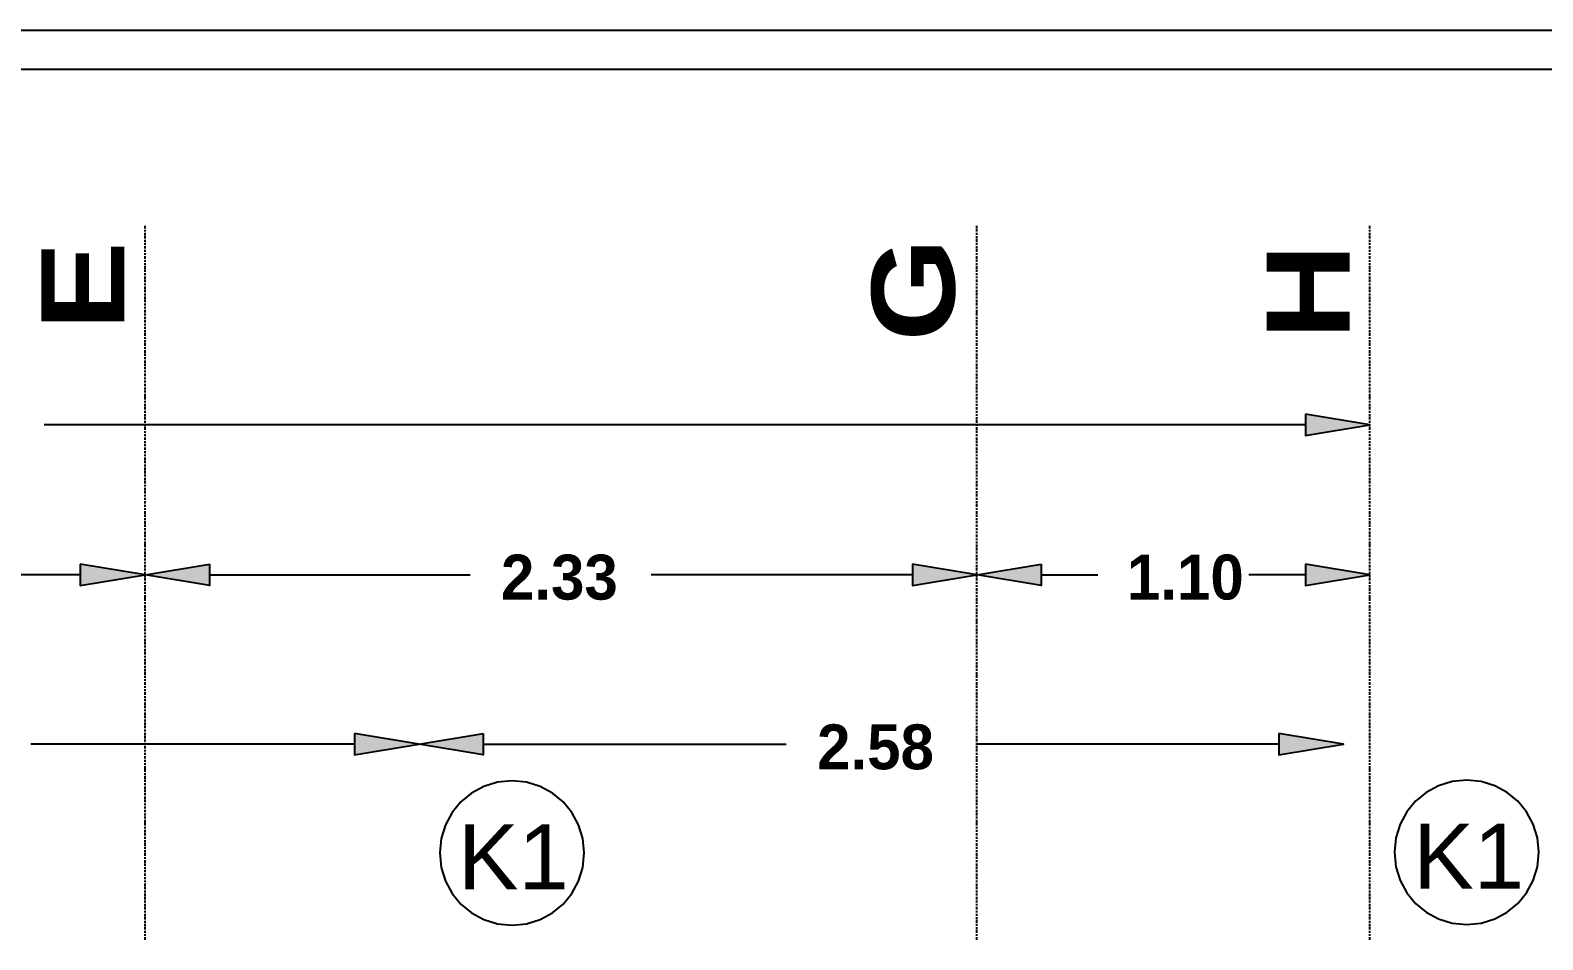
# Model space of a CAD drawing. Header units: metres. Extents: x 2.9 to 42.8, y 1.7 to 28.7.
# Drawn here: x 8.886 to 13.115, y 26.132 to 28.674 of the extents above; entities that cross this region are included whole.
import ezdxf

# ---------------------------------------------------------------- set-up
doc = ezdxf.new("R2010")
doc.units = ezdxf.units.M
for name, color, linetype in [('AMARILLO', 2, 'Continuous'), ('RELLENO_ROJO', 1, 'Continuous'), ('ROJO', 1, 'Continuous'), ('TEXTO', 7, 'Continuous')]:
    doc.layers.add(name, color=color, linetype=linetype)
doc.layers.add('RGB_000_184_184', color=7, linetype='Continuous', true_color=0x00b8b8)
doc.styles.add('Arial_Black', font='ariblk.ttf')
doc.styles.add('ArialMT', font='arial.ttf')
doc.styles.add('CityBlueprint', font='cityb___.ttf')

msp = doc.modelspace()

# ---------------------------------------------------------------- hatches: boundary and pattern name
at = {"layer": 'RELLENO_ROJO'}
h = msp.add_hatch(color=256, dxfattribs=at)
h.dxf.hatch_style = 1
h.paths.add_polyline_path([(12.4513, 27.6013), (12.4513, 27.5414), (12.6312, 27.5713), (12.4513, 27.6013)])
h = msp.add_hatch(color=256, dxfattribs=at)
h.dxf.hatch_style = 1
h.paths.add_polyline_path([(9.0258, 27.1815), (9.0258, 27.1216), (9.2075, 27.1515), (9.0258, 27.1815)])
h = msp.add_hatch(color=256, dxfattribs=at)
h.dxf.hatch_style = 1
h.paths.add_polyline_path([(9.3874, 27.1815), (9.3874, 27.1216), (9.2075, 27.1515), (9.3874, 27.1815)])
h = msp.add_hatch(color=256, dxfattribs=at)
h.dxf.hatch_style = 1
h.paths.add_polyline_path([(11.3524, 27.1815), (11.3524, 27.1216), (11.5323, 27.1515), (11.3524, 27.1815)])
h = msp.add_hatch(color=256, dxfattribs=at)
h.dxf.hatch_style = 1
h.paths.add_polyline_path([(11.7122, 27.1815), (11.7122, 27.1216), (11.5323, 27.1515), (11.7122, 27.1815)])
h = msp.add_hatch(color=256, dxfattribs=at)
h.dxf.hatch_style = 1
h.paths.add_polyline_path([(12.4513, 27.1815), (12.4513, 27.1216), (12.6312, 27.1515), (12.4513, 27.1815)])
h = msp.add_hatch(color=256, dxfattribs=at)
h.dxf.hatch_style = 1
h.paths.add_polyline_path([(9.7931, 26.7088), (9.7931, 26.6488), (9.973, 26.6788), (9.7931, 26.7088)])
h = msp.add_hatch(color=256, dxfattribs=at)
h.dxf.hatch_style = 1
h.paths.add_polyline_path([(10.1529, 26.7088), (10.1529, 26.6488), (9.973, 26.6788), (10.1529, 26.7088)])
h = msp.add_hatch(color=256, dxfattribs=at)
h.dxf.hatch_style = 1
h.paths.add_polyline_path([(12.3772, 26.7088), (12.3772, 26.6488), (12.5571, 26.6788), (12.3772, 26.7088)])

# ---------------------------------------------------------------- linework, layer by layer
at = {"layer": 'AMARILLO', "lineweight": -3}
for points in [[(9.2075, 28.1199), (9.2075, 28.127)], [(11.5323, 28.1199), (11.5323, 28.127)], [(11.5323, 28.1111), (11.5323, 28.1182)], [(12.6312, 28.1199), (12.6312, 28.127)], [(9.2075, 28.1111), (9.2075, 28.1164)], [(9.2075, 28.1005), (9.2075, 28.1076)], [(9.2075, 28.0917), (9.2075, 28.0987)], [(9.2075, 28.0829), (9.2075, 28.0882)], [(9.2075, 28.0741), (9.2075, 28.0793)], [(11.5323, 28.1023), (11.5323, 28.1076)], [(11.5323, 28.0917), (11.5323, 28.0987)], [(11.5323, 28.0829), (11.5323, 28.0899)], [(11.5323, 28.0741), (11.5323, 28.0793)], [(12.6312, 28.1111), (12.6312, 28.1164)], [(12.6312, 28.1005), (12.6312, 28.1076)], [(12.6312, 28.0917), (12.6312, 28.0987)], [(12.6312, 28.0829), (12.6312, 28.0882)], [(12.6312, 28.0741), (12.6312, 28.0793)], [(9.2075, 28.0635), (9.2075, 28.0705)], [(9.2075, 28.0547), (9.2075, 28.0599)], [(9.2075, 28.0458), (9.2075, 28.0511)], [(9.2075, 28.0353), (9.2075, 28.0423)], [(11.5323, 28.0635), (11.5323, 28.0705)], [(11.5323, 28.0547), (11.5323, 28.0617)], [(11.5323, 28.0458), (11.5323, 28.0511)], [(11.5323, 28.0353), (11.5323, 28.0423)], [(11.5323, 28.0264), (11.5323, 28.0335)], [(12.6312, 28.0635), (12.6312, 28.0705)], [(12.6312, 28.0547), (12.6312, 28.0599)], [(12.6312, 28.0458), (12.6312, 28.0511)], [(12.6312, 28.0353), (12.6312, 28.0423)], [(9.2075, 28.0264), (9.2075, 28.0317)], [(9.2075, 28.0176), (9.2075, 28.0229)], [(9.2075, 28.007), (9.2075, 28.0141)], [(9.2075, 27.9982), (9.2075, 28.0053)], [(9.2075, 27.9894), (9.2075, 27.9947)], [(11.5323, 28.0176), (11.5323, 28.0229)], [(11.5323, 28.007), (11.5323, 28.0141)], [(11.5323, 27.9982), (11.5323, 28.0053)], [(11.5323, 27.9894), (11.5323, 27.9947)], [(12.6312, 28.0264), (12.6312, 28.0317)], [(12.6312, 28.0176), (12.6312, 28.0229)], [(12.6312, 28.007), (12.6312, 28.0141)], [(12.6312, 27.9982), (12.6312, 28.0053)], [(12.6312, 27.9894), (12.6312, 27.9947)], [(9.2075, 27.9788), (9.2075, 27.9859)], [(9.2075, 27.97), (9.2075, 27.977)], [(9.2075, 27.9612), (9.2075, 27.9665)], [(9.2075, 27.9506), (9.2075, 27.9576)], [(9.2075, 27.9418), (9.2075, 27.9488)], [(11.5323, 27.9806), (11.5323, 27.9859)], [(11.5323, 27.97), (11.5323, 27.977)], [(11.5323, 27.9612), (11.5323, 27.9665)], [(11.5323, 27.9523), (11.5323, 27.9576)], [(11.5323, 27.9418), (11.5323, 27.9488)], [(12.6312, 27.9788), (12.6312, 27.9859)], [(12.6312, 27.97), (12.6312, 27.977)], [(12.6312, 27.9612), (12.6312, 27.9665)], [(12.6312, 27.9506), (12.6312, 27.9576)], [(12.6312, 27.9418), (12.6312, 27.9488)], [(9.2075, 27.9329), (9.2075, 27.9382)], [(9.2075, 27.9224), (9.2075, 27.9294)], [(9.2075, 27.9135), (9.2075, 27.9206)], [(9.2075, 27.9047), (9.2075, 27.91)], [(11.5323, 27.9329), (11.5323, 27.94)], [(11.5323, 27.9241), (11.5323, 27.9294)], [(11.5323, 27.9135), (11.5323, 27.9206)], [(11.5323, 27.9047), (11.5323, 27.9118)], [(12.6312, 27.9329), (12.6312, 27.9382)], [(12.6312, 27.9224), (12.6312, 27.9294)], [(12.6312, 27.9135), (12.6312, 27.9206)], [(12.6312, 27.9047), (12.6312, 27.91)], [(9.2075, 27.8959), (9.2075, 27.9012)], [(9.2075, 27.8853), (9.2075, 27.8924)], [(9.2075, 27.8765), (9.2075, 27.8818)], [(9.2075, 27.8677), (9.2075, 27.873)], [(9.2075, 27.8571), (9.2075, 27.8642)], [(11.5323, 27.8959), (11.5323, 27.9012)], [(11.5323, 27.8853), (11.5323, 27.8924)], [(11.5323, 27.8765), (11.5323, 27.8836)], [(11.5323, 27.8677), (11.5323, 27.873)], [(11.5323, 27.8571), (11.5323, 27.8642)], [(12.6312, 27.8959), (12.6312, 27.9012)], [(12.6312, 27.8853), (12.6312, 27.8924)], [(12.6312, 27.8765), (12.6312, 27.8818)], [(12.6312, 27.8677), (12.6312, 27.873)], [(12.6312, 27.8571), (12.6312, 27.8642)], [(9.2075, 27.8483), (9.2075, 27.8536)], [(9.2075, 27.8395), (9.2075, 27.8447)], [(9.2075, 27.8289), (9.2075, 27.8359)], [(9.2075, 27.8201), (9.2075, 27.8271)], [(11.5323, 27.8483), (11.5323, 27.8553)], [(11.5323, 27.8395), (11.5323, 27.8447)], [(11.5323, 27.8289), (11.5323, 27.8359)], [(11.5323, 27.8201), (11.5323, 27.8271)], [(12.6312, 27.8483), (12.6312, 27.8536)], [(12.6312, 27.8395), (12.6312, 27.8447)], [(12.6312, 27.8289), (12.6312, 27.8359)], [(12.6312, 27.8201), (12.6312, 27.8271)], [(9.2075, 27.8112), (9.2075, 27.8165)], [(9.2075, 27.8007), (9.2075, 27.8077)], [(9.2075, 27.7918), (9.2075, 27.7989)], [(9.2075, 27.783), (9.2075, 27.7883)], [(9.2075, 27.7724), (9.2075, 27.7795)], [(11.5323, 27.8112), (11.5323, 27.8165)], [(11.5323, 27.8024), (11.5323, 27.8077)], [(11.5323, 27.7918), (11.5323, 27.7989)], [(11.5323, 27.783), (11.5323, 27.7883)], [(11.5323, 27.7742), (11.5323, 27.7795)], [(12.6312, 27.8112), (12.6312, 27.8165)], [(12.6312, 27.8007), (12.6312, 27.8077)], [(12.6312, 27.7918), (12.6312, 27.7989)], [(12.6312, 27.783), (12.6312, 27.7883)], [(12.6312, 27.7724), (12.6312, 27.7795)], [(9.2075, 27.7636), (9.2075, 27.7707)], [(9.2075, 27.7548), (9.2075, 27.7601)], [(9.2075, 27.7442), (9.2075, 27.7513)], [(9.2075, 27.7354), (9.2075, 27.7424)], [(11.5323, 27.7636), (11.5323, 27.7707)], [(11.5323, 27.7548), (11.5323, 27.7618)], [(11.5323, 27.746), (11.5323, 27.7513)], [(11.5323, 27.7354), (11.5323, 27.7424)], [(12.6312, 27.7636), (12.6312, 27.7707)], [(12.6312, 27.7548), (12.6312, 27.7601)], [(12.6312, 27.7442), (12.6312, 27.7513)], [(12.6312, 27.7354), (12.6312, 27.7424)], [(9.2075, 27.7266), (9.2075, 27.7319)], [(9.2075, 27.7178), (9.2075, 27.723)], [(9.2075, 27.7072), (9.2075, 27.7142)], [(9.2075, 27.6983), (9.2075, 27.7036)], [(9.2075, 27.6895), (9.2075, 27.6948)], [(11.5323, 27.7266), (11.5323, 27.7336)], [(11.5323, 27.7178), (11.5323, 27.723)], [(11.5323, 27.7072), (11.5323, 27.7142)], [(11.5323, 27.6983), (11.5323, 27.7054)], [(11.5323, 27.6895), (11.5323, 27.6948)], [(12.6312, 27.7266), (12.6312, 27.7319)], [(12.6312, 27.7178), (12.6312, 27.723)], [(12.6312, 27.7072), (12.6312, 27.7142)], [(12.6312, 27.6983), (12.6312, 27.7036)], [(12.6312, 27.6895), (12.6312, 27.6948)], [(9.2075, 27.6789), (9.2075, 27.686)], [(9.2075, 27.6701), (9.2075, 27.6754)], [(9.2075, 27.6613), (9.2075, 27.6666)], [(9.2075, 27.6507), (9.2075, 27.6578)], [(11.5323, 27.6789), (11.5323, 27.686)], [(11.5323, 27.6701), (11.5323, 27.6772)], [(11.5323, 27.6613), (11.5323, 27.6666)], [(11.5323, 27.6525), (11.5323, 27.6578)], [(12.6312, 27.6789), (12.6312, 27.686)], [(12.6312, 27.6701), (12.6312, 27.6754)], [(12.6312, 27.6613), (12.6312, 27.6666)], [(12.6312, 27.6507), (12.6312, 27.6578)], [(9.2075, 27.6419), (9.2075, 27.649)], [(9.2075, 27.6331), (9.2075, 27.6384)], [(9.2075, 27.6225), (9.2075, 27.6296)], [(9.2075, 27.6137), (9.2075, 27.6207)], [(9.2075, 27.6049), (9.2075, 27.6102)], [(11.5323, 27.6419), (11.5323, 27.649)], [(11.5323, 27.6331), (11.5323, 27.6384)], [(11.5323, 27.6243), (11.5323, 27.6296)], [(11.5323, 27.6137), (11.5323, 27.6207)], [(11.5323, 27.6049), (11.5323, 27.6102)], [(12.6312, 27.6419), (12.6312, 27.649)], [(12.6312, 27.6331), (12.6312, 27.6384)], [(12.6312, 27.6225), (12.6312, 27.6296)], [(12.6312, 27.6137), (12.6312, 27.6207)], [(12.6312, 27.6049), (12.6312, 27.6102)], [(9.2075, 27.5943), (9.2075, 27.6013)], [(9.2075, 27.5855), (9.2075, 27.5925)], [(9.2075, 27.5766), (9.2075, 27.5819)], [(9.2075, 27.5661), (9.2075, 27.5731)], [(11.5323, 27.596), (11.5323, 27.6013)], [(11.5323, 27.5855), (11.5323, 27.5925)], [(11.5323, 27.5766), (11.5323, 27.5837)], [(11.5323, 27.5678), (11.5323, 27.5731)], [(12.6312, 27.5943), (12.6312, 27.6013)], [(12.6312, 27.5855), (12.6312, 27.5925)], [(12.6312, 27.5766), (12.6312, 27.5819)], [(12.6312, 27.5661), (12.6312, 27.5731)], [(9.2075, 27.5572), (9.2075, 27.5643)], [(9.2075, 27.5484), (9.2075, 27.5537)], [(9.2075, 27.5396), (9.2075, 27.5449)], [(9.2075, 27.529), (9.2075, 27.5361)], [(9.2075, 27.5202), (9.2075, 27.5255)], [(11.5323, 27.5572), (11.5323, 27.5643)], [(11.5323, 27.5484), (11.5323, 27.5555)], [(11.5323, 27.5396), (11.5323, 27.5449)], [(11.5323, 27.529), (11.5323, 27.5361)], [(11.5323, 27.5202), (11.5323, 27.5272)], [(12.6312, 27.5572), (12.6312, 27.5643)], [(12.6312, 27.5484), (12.6312, 27.5537)], [(12.6312, 27.5396), (12.6312, 27.5449)], [(12.6312, 27.529), (12.6312, 27.5361)], [(12.6312, 27.5202), (12.6312, 27.5255)], [(9.2075, 27.5114), (9.2075, 27.5167)], [(9.2075, 27.5008), (9.2075, 27.5078)], [(9.2075, 27.492), (9.2075, 27.4973)], [(9.2075, 27.4832), (9.2075, 27.4884)], [(11.5323, 27.5114), (11.5323, 27.5167)], [(11.5323, 27.5008), (11.5323, 27.5078)], [(11.5323, 27.492), (11.5323, 27.499)], [(11.5323, 27.4832), (11.5323, 27.4884)], [(12.6312, 27.5114), (12.6312, 27.5167)], [(12.6312, 27.5008), (12.6312, 27.5078)], [(12.6312, 27.492), (12.6312, 27.4973)], [(12.6312, 27.4832), (12.6312, 27.4884)], [(9.2075, 27.4726), (9.2075, 27.4796)], [(9.2075, 27.4637), (9.2075, 27.4708)], [(9.2075, 27.4549), (9.2075, 27.4602)], [(9.2075, 27.4443), (9.2075, 27.4514)], [(9.2075, 27.4355), (9.2075, 27.4426)], [(11.5323, 27.4743), (11.5323, 27.4796)], [(11.5323, 27.4637), (11.5323, 27.4708)], [(11.5323, 27.4549), (11.5323, 27.4602)], [(11.5323, 27.4461), (11.5323, 27.4514)], [(11.5323, 27.4355), (11.5323, 27.4426)], [(12.6312, 27.4726), (12.6312, 27.4796)], [(12.6312, 27.4637), (12.6312, 27.4708)], [(12.6312, 27.4549), (12.6312, 27.4602)], [(12.6312, 27.4443), (12.6312, 27.4514)], [(12.6312, 27.4355), (12.6312, 27.4426)], [(9.2075, 27.4267), (9.2075, 27.432)], [(9.2075, 27.4161), (9.2075, 27.4232)], [(9.2075, 27.4073), (9.2075, 27.4144)], [(9.2075, 27.3985), (9.2075, 27.4038)], [(11.5323, 27.4267), (11.5323, 27.432)], [(11.5323, 27.4179), (11.5323, 27.4232)], [(11.5323, 27.4073), (11.5323, 27.4144)], [(11.5323, 27.3985), (11.5323, 27.4055)], [(12.6312, 27.4267), (12.6312, 27.432)], [(12.6312, 27.4161), (12.6312, 27.4232)], [(12.6312, 27.4073), (12.6312, 27.4144)], [(12.6312, 27.3985), (12.6312, 27.4038)], [(9.2075, 27.3879), (9.2075, 27.395)], [(9.2075, 27.3791), (9.2075, 27.3861)], [(9.2075, 27.3703), (9.2075, 27.3756)], [(9.2075, 27.3614), (9.2075, 27.3667)], [(9.2075, 27.3509), (9.2075, 27.3579)], [(11.5323, 27.3897), (11.5323, 27.395)], [(11.5323, 27.3791), (11.5323, 27.3861)], [(11.5323, 27.3703), (11.5323, 27.3773)], [(11.5323, 27.3614), (11.5323, 27.3667)], [(11.5323, 27.3509), (11.5323, 27.3579)], [(12.6312, 27.3879), (12.6312, 27.395)], [(12.6312, 27.3791), (12.6312, 27.3861)], [(12.6312, 27.3703), (12.6312, 27.3756)], [(12.6312, 27.3614), (12.6312, 27.3667)], [(12.6312, 27.3509), (12.6312, 27.3579)], [(9.2075, 27.342), (9.2075, 27.3473)], [(9.2075, 27.3332), (9.2075, 27.3385)], [(9.2075, 27.3226), (9.2075, 27.3297)], [(9.2075, 27.3138), (9.2075, 27.3209)], [(11.5323, 27.342), (11.5323, 27.3491)], [(11.5323, 27.3332), (11.5323, 27.3385)], [(11.5323, 27.3226), (11.5323, 27.3297)], [(11.5323, 27.3138), (11.5323, 27.3209)], [(12.6312, 27.342), (12.6312, 27.3473)], [(12.6312, 27.3332), (12.6312, 27.3385)], [(12.6312, 27.3226), (12.6312, 27.3297)], [(12.6312, 27.3138), (12.6312, 27.3209)], [(9.2075, 27.305), (9.2075, 27.3103)], [(9.2075, 27.2944), (9.2075, 27.3015)], [(9.2075, 27.2856), (9.2075, 27.2927)], [(9.2075, 27.2768), (9.2075, 27.2821)], [(9.2075, 27.2662), (9.2075, 27.2733)], [(11.5323, 27.305), (11.5323, 27.3103)], [(11.5323, 27.2962), (11.5323, 27.3015)], [(11.5323, 27.2856), (11.5323, 27.2927)], [(11.5323, 27.2768), (11.5323, 27.2821)], [(11.5323, 27.268), (11.5323, 27.2733)], [(12.6312, 27.305), (12.6312, 27.3103)], [(12.6312, 27.2944), (12.6312, 27.3015)], [(12.6312, 27.2856), (12.6312, 27.2927)], [(12.6312, 27.2768), (12.6312, 27.2821)], [(12.6312, 27.2662), (12.6312, 27.2733)], [(9.2075, 27.2574), (9.2075, 27.2644)], [(9.2075, 27.2486), (9.2075, 27.2538)], [(9.2075, 27.238), (9.2075, 27.245)], [(9.2075, 27.2292), (9.2075, 27.2362)], [(11.5323, 27.2574), (11.5323, 27.2644)], [(11.5323, 27.2486), (11.5323, 27.2538)], [(11.5323, 27.2397), (11.5323, 27.245)], [(11.5323, 27.2292), (11.5323, 27.2362)], [(12.6312, 27.2574), (12.6312, 27.2644)], [(12.6312, 27.2486), (12.6312, 27.2538)], [(12.6312, 27.238), (12.6312, 27.245)], [(12.6312, 27.2292), (12.6312, 27.2362)], [(9.2075, 27.2203), (9.2075, 27.2256)], [(9.2075, 27.2097), (9.2075, 27.2168)], [(9.2075, 27.2009), (9.2075, 27.208)], [(9.2075, 27.1921), (9.2075, 27.1974)], [(9.2075, 27.1833), (9.2075, 27.1886)], [(11.5323, 27.2203), (11.5323, 27.2274)], [(11.5323, 27.2115), (11.5323, 27.2168)], [(11.5323, 27.2009), (11.5323, 27.208)], [(11.5323, 27.1921), (11.5323, 27.1992)], [(11.5323, 27.1833), (11.5323, 27.1886)], [(12.6312, 27.2203), (12.6312, 27.2256)], [(12.6312, 27.2097), (12.6312, 27.2168)], [(12.6312, 27.2009), (12.6312, 27.208)], [(12.6312, 27.1921), (12.6312, 27.1974)], [(12.6312, 27.1833), (12.6312, 27.1886)], [(9.2075, 27.1727), (9.2075, 27.1798)], [(9.2075, 27.1639), (9.2075, 27.1692)], [(9.2075, 27.1551), (9.2075, 27.1604)], [(9.2075, 27.1445), (9.2075, 27.1515)], [(11.5323, 27.1727), (11.5323, 27.1798)], [(11.5323, 27.1639), (11.5323, 27.1709)], [(11.5323, 27.1551), (11.5323, 27.1604)], [(11.5323, 27.1445), (11.5323, 27.1515)], [(12.6312, 27.1727), (12.6312, 27.1798)], [(12.6312, 27.1639), (12.6312, 27.1692)], [(12.6312, 27.1551), (12.6312, 27.1604)], [(12.6312, 27.1445), (12.6312, 27.1515)], [(9.2075, 27.1357), (9.2075, 27.1427)], [(9.2075, 27.1268), (9.2075, 27.1321)], [(9.2075, 27.1163), (9.2075, 27.1233)], [(9.2075, 27.1074), (9.2075, 27.1145)], [(9.2075, 27.0986), (9.2075, 27.1039)], [(11.5323, 27.1357), (11.5323, 27.1427)], [(11.5323, 27.1268), (11.5323, 27.1321)], [(11.5323, 27.118), (11.5323, 27.1233)], [(11.5323, 27.1074), (11.5323, 27.1145)], [(11.5323, 27.0986), (11.5323, 27.1039)], [(12.6312, 27.1357), (12.6312, 27.1427)], [(12.6312, 27.1268), (12.6312, 27.1321)], [(12.6312, 27.1163), (12.6312, 27.1233)], [(12.6312, 27.1074), (12.6312, 27.1145)], [(12.6312, 27.0986), (12.6312, 27.1039)], [(9.2075, 27.088), (9.2075, 27.0951)], [(9.2075, 27.0792), (9.2075, 27.0863)], [(9.2075, 27.0704), (9.2075, 27.0757)], [(9.2075, 27.0598), (9.2075, 27.0669)], [(11.5323, 27.0898), (11.5323, 27.0951)], [(11.5323, 27.0792), (11.5323, 27.0863)], [(11.5323, 27.0704), (11.5323, 27.0775)], [(11.5323, 27.0616), (11.5323, 27.0669)], [(12.6312, 27.088), (12.6312, 27.0951)], [(12.6312, 27.0792), (12.6312, 27.0863)], [(12.6312, 27.0704), (12.6312, 27.0757)], [(12.6312, 27.0598), (12.6312, 27.0669)], [(9.2075, 27.051), (9.2075, 27.0581)], [(9.2075, 27.0422), (9.2075, 27.0475)], [(9.2075, 27.0334), (9.2075, 27.0387)], [(9.2075, 27.0228), (9.2075, 27.0298)], [(9.2075, 27.014), (9.2075, 27.0193)], [(11.5323, 27.051), (11.5323, 27.0581)], [(11.5323, 27.0422), (11.5323, 27.0492)], [(11.5323, 27.0334), (11.5323, 27.0387)], [(11.5323, 27.0228), (11.5323, 27.0298)], [(11.5323, 27.014), (11.5323, 27.021)], [(12.6312, 27.051), (12.6312, 27.0581)], [(12.6312, 27.0422), (12.6312, 27.0475)], [(12.6312, 27.0334), (12.6312, 27.0387)], [(12.6312, 27.0228), (12.6312, 27.0298)], [(12.6312, 27.014), (12.6312, 27.0193)], [(9.2075, 27.0051), (9.2075, 27.0104)], [(9.2075, 26.9946), (9.2075, 27.0016)], [(9.2075, 26.9857), (9.2075, 26.991)], [(9.2075, 26.9769), (9.2075, 26.9822)], [(11.5323, 27.0051), (11.5323, 27.0104)], [(11.5323, 26.9946), (11.5323, 27.0016)], [(11.5323, 26.9857), (11.5323, 26.9928)], [(11.5323, 26.9769), (11.5323, 26.9822)], [(12.6312, 27.0051), (12.6312, 27.0104)], [(12.6312, 26.9946), (12.6312, 27.0016)], [(12.6312, 26.9857), (12.6312, 26.991)], [(12.6312, 26.9769), (12.6312, 26.9822)], [(9.2075, 26.9663), (9.2075, 26.9734)], [(9.2075, 26.9575), (9.2075, 26.9646)], [(9.2075, 26.9487), (9.2075, 26.954)], [(9.2075, 26.9381), (9.2075, 26.9452)], [(9.2075, 26.9293), (9.2075, 26.9363)], [(11.5323, 26.9663), (11.5323, 26.9734)], [(11.5323, 26.9575), (11.5323, 26.9646)], [(11.5323, 26.9487), (11.5323, 26.954)], [(11.5323, 26.9399), (11.5323, 26.9452)], [(11.5323, 26.9293), (11.5323, 26.9363)], [(12.6312, 26.9663), (12.6312, 26.9734)], [(12.6312, 26.9575), (12.6312, 26.9646)], [(12.6312, 26.9487), (12.6312, 26.954)], [(12.6312, 26.9381), (12.6312, 26.9452)], [(12.6312, 26.9293), (12.6312, 26.9363)], [(9.2075, 26.9205), (9.2075, 26.9258)], [(9.2075, 26.9099), (9.2075, 26.9169)], [(9.2075, 26.9011), (9.2075, 26.9081)], [(9.2075, 26.8922), (9.2075, 26.8975)], [(11.5323, 26.9205), (11.5323, 26.9258)], [(11.5323, 26.9117), (11.5323, 26.9169)], [(11.5323, 26.9011), (11.5323, 26.9081)], [(11.5323, 26.8922), (11.5323, 26.8993)], [(12.6312, 26.9205), (12.6312, 26.9258)], [(12.6312, 26.9099), (12.6312, 26.9169)], [(12.6312, 26.9011), (12.6312, 26.9081)], [(12.6312, 26.8922), (12.6312, 26.8975)], [(9.2075, 26.8817), (9.2075, 26.8887)], [(9.2075, 26.8728), (9.2075, 26.8799)], [(9.2075, 26.864), (9.2075, 26.8693)], [(9.2075, 26.8552), (9.2075, 26.8605)], [(9.2075, 26.8446), (9.2075, 26.8517)], [(11.5323, 26.8834), (11.5323, 26.8887)], [(11.5323, 26.8728), (11.5323, 26.8799)], [(11.5323, 26.864), (11.5323, 26.8711)], [(11.5323, 26.8552), (11.5323, 26.8605)], [(11.5323, 26.8446), (11.5323, 26.8517)], [(12.6312, 26.8817), (12.6312, 26.8887)], [(12.6312, 26.8728), (12.6312, 26.8799)], [(12.6312, 26.864), (12.6312, 26.8693)], [(12.6312, 26.8552), (12.6312, 26.8605)], [(12.6312, 26.8446), (12.6312, 26.8517)], [(9.2075, 26.8358), (9.2075, 26.8411)], [(9.2075, 26.827), (9.2075, 26.8323)], [(9.2075, 26.8164), (9.2075, 26.8235)], [(9.2075, 26.8076), (9.2075, 26.8129)], [(11.5323, 26.8358), (11.5323, 26.8429)], [(11.5323, 26.827), (11.5323, 26.8323)], [(11.5323, 26.8164), (11.5323, 26.8235)], [(11.5323, 26.8076), (11.5323, 26.8146)], [(12.6312, 26.8358), (12.6312, 26.8411)], [(12.6312, 26.827), (12.6312, 26.8323)], [(12.6312, 26.8164), (12.6312, 26.8235)], [(12.6312, 26.8076), (12.6312, 26.8129)], [(9.2075, 26.7988), (9.2075, 26.8041)], [(9.2075, 26.7882), (9.2075, 26.7952)], [(9.2075, 26.7794), (9.2075, 26.7864)], [(9.2075, 26.7705), (9.2075, 26.7758)], [(9.2075, 26.76), (9.2075, 26.767)], [(11.5323, 26.7988), (11.5323, 26.8041)], [(11.5323, 26.7899), (11.5323, 26.7952)], [(11.5323, 26.7794), (11.5323, 26.7864)], [(11.5323, 26.7705), (11.5323, 26.7758)], [(11.5323, 26.7617), (11.5323, 26.767)], [(12.6312, 26.7988), (12.6312, 26.8041)], [(12.6312, 26.7882), (12.6312, 26.7952)], [(12.6312, 26.7794), (12.6312, 26.7864)], [(12.6312, 26.7705), (12.6312, 26.7758)], [(12.6312, 26.76), (12.6312, 26.767)], [(9.2075, 26.7511), (9.2075, 26.7582)], [(9.2075, 26.7423), (9.2075, 26.7476)], [(9.2075, 26.7317), (9.2075, 26.7388)], [(9.2075, 26.7229), (9.2075, 26.73)], [(11.5323, 26.7511), (11.5323, 26.7582)], [(11.5323, 26.7423), (11.5323, 26.7476)], [(11.5323, 26.7335), (11.5323, 26.7388)], [(11.5323, 26.7229), (11.5323, 26.73)], [(12.6312, 26.7511), (12.6312, 26.7582)], [(12.6312, 26.7423), (12.6312, 26.7476)], [(12.6312, 26.7317), (12.6312, 26.7388)], [(12.6312, 26.7229), (12.6312, 26.73)], [(9.2075, 26.7141), (9.2075, 26.7194)], [(9.2075, 26.7035), (9.2075, 26.7106)], [(9.2075, 26.6947), (9.2075, 26.7018)], [(9.2075, 26.6859), (9.2075, 26.6912)], [(9.2075, 26.6771), (9.2075, 26.6823)], [(11.5323, 26.7141), (11.5323, 26.7212)], [(11.5323, 26.7053), (11.5323, 26.7106)], [(11.5323, 26.6947), (11.5323, 26.7018)], [(11.5323, 26.6859), (11.5323, 26.6929)], [(11.5323, 26.6771), (11.5323, 26.6823)], [(12.6312, 26.7141), (12.6312, 26.7194)], [(12.6312, 26.7035), (12.6312, 26.7106)], [(12.6312, 26.6947), (12.6312, 26.7018)], [(12.6312, 26.6859), (12.6312, 26.6912)], [(12.6312, 26.6771), (12.6312, 26.6823)], [(9.2075, 26.6665), (9.2075, 26.6735)], [(9.2075, 26.6577), (9.2075, 26.6629)], [(9.2075, 26.6488), (9.2075, 26.6541)], [(9.2075, 26.6383), (9.2075, 26.6453)], [(11.5323, 26.6665), (11.5323, 26.6735)], [(11.5323, 26.6577), (11.5323, 26.6647)], [(11.5323, 26.6488), (11.5323, 26.6541)], [(11.5323, 26.6383), (11.5323, 26.6453)], [(12.6312, 26.6665), (12.6312, 26.6735)], [(12.6312, 26.6577), (12.6312, 26.6629)], [(12.6312, 26.6488), (12.6312, 26.6541)], [(12.6312, 26.6383), (12.6312, 26.6453)], [(9.2075, 26.6294), (9.2075, 26.6347)], [(9.2075, 26.6206), (9.2075, 26.6259)], [(9.2075, 26.61), (9.2075, 26.6171)], [(9.2075, 26.6012), (9.2075, 26.6083)], [(9.2075, 26.5924), (9.2075, 26.5977)], [(11.5323, 26.6294), (11.5323, 26.6365)], [(11.5323, 26.6206), (11.5323, 26.6259)], [(11.5323, 26.6118), (11.5323, 26.6171)], [(11.5323, 26.6012), (11.5323, 26.6083)], [(11.5323, 26.5924), (11.5323, 26.5977)], [(12.6312, 26.6294), (12.6312, 26.6347)], [(12.6312, 26.6206), (12.6312, 26.6259)], [(12.6312, 26.61), (12.6312, 26.6171)], [(12.6312, 26.6012), (12.6312, 26.6083)], [(12.6312, 26.5924), (12.6312, 26.5977)], [(9.2075, 26.5818), (9.2075, 26.5889)], [(9.2075, 26.573), (9.2075, 26.58)], [(9.2075, 26.5642), (9.2075, 26.5695)], [(9.2075, 26.5536), (9.2075, 26.5606)], [(11.5323, 26.5836), (11.5323, 26.5889)], [(11.5323, 26.573), (11.5323, 26.58)], [(11.5323, 26.5642), (11.5323, 26.5695)], [(11.5323, 26.5553), (11.5323, 26.5606)], [(12.6312, 26.5818), (12.6312, 26.5889)], [(12.6312, 26.573), (12.6312, 26.58)], [(12.6312, 26.5642), (12.6312, 26.5695)], [(12.6312, 26.5536), (12.6312, 26.5606)], [(9.2075, 26.5448), (9.2075, 26.5518)], [(9.2075, 26.5359), (9.2075, 26.5412)], [(9.2075, 26.5254), (9.2075, 26.5324)], [(9.2075, 26.5165), (9.2075, 26.5236)], [(9.2075, 26.5077), (9.2075, 26.513)], [(11.5323, 26.5448), (11.5323, 26.5518)], [(11.5323, 26.5359), (11.5323, 26.543)], [(11.5323, 26.5271), (11.5323, 26.5324)], [(11.5323, 26.5165), (11.5323, 26.5236)], [(11.5323, 26.5077), (11.5323, 26.5148)], [(12.6312, 26.5448), (12.6312, 26.5518)], [(12.6312, 26.5359), (12.6312, 26.5412)], [(12.6312, 26.5254), (12.6312, 26.5324)], [(12.6312, 26.5165), (12.6312, 26.5236)], [(12.6312, 26.5077), (12.6312, 26.513)], [(9.2075, 26.4989), (9.2075, 26.5042)], [(9.2075, 26.4883), (9.2075, 26.4954)], [(9.2075, 26.4795), (9.2075, 26.4848)], [(9.2075, 26.4707), (9.2075, 26.476)], [(11.5323, 26.4989), (11.5323, 26.5042)], [(11.5323, 26.4883), (11.5323, 26.4954)], [(11.5323, 26.4795), (11.5323, 26.4866)], [(11.5323, 26.4707), (11.5323, 26.476)], [(12.6312, 26.4989), (12.6312, 26.5042)], [(12.6312, 26.4883), (12.6312, 26.4954)], [(12.6312, 26.4795), (12.6312, 26.4848)], [(12.6312, 26.4707), (12.6312, 26.476)], [(9.2075, 26.4601), (9.2075, 26.4672)], [(9.2075, 26.4513), (9.2075, 26.4583)], [(9.2075, 26.4425), (9.2075, 26.4478)], [(9.2075, 26.4319), (9.2075, 26.4389)], [(9.2075, 26.4231), (9.2075, 26.4301)], [(11.5323, 26.4601), (11.5323, 26.4672)], [(11.5323, 26.4513), (11.5323, 26.4583)], [(11.5323, 26.4425), (11.5323, 26.4478)], [(11.5323, 26.4336), (11.5323, 26.4389)], [(11.5323, 26.4231), (11.5323, 26.4301)], [(12.6312, 26.4601), (12.6312, 26.4672)], [(12.6312, 26.4513), (12.6312, 26.4583)], [(12.6312, 26.4425), (12.6312, 26.4478)], [(12.6312, 26.4319), (12.6312, 26.4389)], [(12.6312, 26.4231), (12.6312, 26.4301)], [(9.2075, 26.4142), (9.2075, 26.4195)], [(9.2075, 26.4037), (9.2075, 26.4107)], [(9.2075, 26.3948), (9.2075, 26.4019)], [(9.2075, 26.386), (9.2075, 26.3913)], [(11.5323, 26.4142), (11.5323, 26.4195)], [(11.5323, 26.4054), (11.5323, 26.4107)], [(11.5323, 26.3948), (11.5323, 26.4019)], [(11.5323, 26.386), (11.5323, 26.3913)], [(12.6312, 26.4142), (12.6312, 26.4195)], [(12.6312, 26.4037), (12.6312, 26.4107)], [(12.6312, 26.3948), (12.6312, 26.4019)], [(12.6312, 26.386), (12.6312, 26.3913)], [(9.2075, 26.3754), (9.2075, 26.3825)], [(9.2075, 26.3666), (9.2075, 26.3737)], [(9.2075, 26.3578), (9.2075, 26.3631)], [(9.2075, 26.3472), (9.2075, 26.3543)], [(9.2075, 26.3384), (9.2075, 26.3454)], [(11.5323, 26.3772), (11.5323, 26.3825)], [(11.5323, 26.3666), (11.5323, 26.3737)], [(11.5323, 26.3578), (11.5323, 26.3648)], [(11.5323, 26.349), (11.5323, 26.3543)], [(11.5323, 26.3384), (11.5323, 26.3454)], [(12.6312, 26.3754), (12.6312, 26.3825)], [(12.6312, 26.3666), (12.6312, 26.3737)], [(12.6312, 26.3578), (12.6312, 26.3631)], [(12.6312, 26.3472), (12.6312, 26.3543)], [(12.6312, 26.3384), (12.6312, 26.3454)], [(9.2075, 26.3296), (9.2075, 26.3349)], [(9.2075, 26.3208), (9.2075, 26.326)], [(9.2075, 26.3102), (9.2075, 26.3172)], [(9.2075, 26.3013), (9.2075, 26.3066)], [(11.5323, 26.3296), (11.5323, 26.3366)], [(11.5323, 26.3208), (11.5323, 26.326)], [(11.5323, 26.3102), (11.5323, 26.3172)], [(11.5323, 26.3013), (11.5323, 26.3084)], [(12.6312, 26.3296), (12.6312, 26.3349)], [(12.6312, 26.3208), (12.6312, 26.326)], [(12.6312, 26.3102), (12.6312, 26.3172)], [(12.6312, 26.3013), (12.6312, 26.3066)], [(9.2075, 26.2925), (9.2075, 26.2978)], [(9.2075, 26.2819), (9.2075, 26.289)], [(9.2075, 26.2731), (9.2075, 26.2802)], [(9.2075, 26.2643), (9.2075, 26.2696)], [(9.2075, 26.2537), (9.2075, 26.2608)], [(11.5323, 26.2925), (11.5323, 26.2978)], [(11.5323, 26.2819), (11.5323, 26.289)], [(11.5323, 26.2731), (11.5323, 26.2802)], [(11.5323, 26.2643), (11.5323, 26.2696)], [(11.5323, 26.2555), (11.5323, 26.2608)], [(12.6312, 26.2925), (12.6312, 26.2978)], [(12.6312, 26.2819), (12.6312, 26.289)], [(12.6312, 26.2731), (12.6312, 26.2802)], [(12.6312, 26.2643), (12.6312, 26.2696)], [(12.6312, 26.2537), (12.6312, 26.2608)], [(9.2075, 26.2449), (9.2075, 26.252)], [(9.2075, 26.2361), (9.2075, 26.2414)], [(9.2075, 26.2255), (9.2075, 26.2326)], [(9.2075, 26.2167), (9.2075, 26.2237)], [(11.5323, 26.2449), (11.5323, 26.252)], [(11.5323, 26.2361), (11.5323, 26.2414)], [(11.5323, 26.2273), (11.5323, 26.2326)], [(11.5323, 26.2167), (11.5323, 26.2237)], [(12.6312, 26.2449), (12.6312, 26.252)], [(12.6312, 26.2361), (12.6312, 26.2414)], [(12.6312, 26.2255), (12.6312, 26.2326)], [(12.6312, 26.2167), (12.6312, 26.2237)], [(9.2075, 26.2079), (9.2075, 26.2132)], [(9.2075, 26.1973), (9.2075, 26.2043)], [(9.2075, 26.1885), (9.2075, 26.1955)], [(9.2075, 26.1796), (9.2075, 26.1849)], [(9.2075, 26.1691), (9.2075, 26.1761)], [(11.5323, 26.2079), (11.5323, 26.2132)], [(11.5323, 26.199), (11.5323, 26.2043)], [(11.5323, 26.1885), (11.5323, 26.1955)], [(11.5323, 26.1796), (11.5323, 26.1867)], [(11.5323, 26.1708), (11.5323, 26.1761)], [(12.6312, 26.2079), (12.6312, 26.2132)], [(12.6312, 26.1973), (12.6312, 26.2043)], [(12.6312, 26.1885), (12.6312, 26.1955)], [(12.6312, 26.1796), (12.6312, 26.1849)], [(12.6312, 26.1691), (12.6312, 26.1761)], [(9.2075, 26.1602), (9.2075, 26.1673)], [(9.2075, 26.1514), (9.2075, 26.1567)], [(9.2075, 26.1426), (9.2075, 26.1479)], [(9.2075, 26.132), (9.2075, 26.1391)], [(11.5323, 26.1602), (11.5323, 26.1673)], [(11.5323, 26.1514), (11.5323, 26.1585)], [(11.5323, 26.1426), (11.5323, 26.1479)], [(11.5323, 26.132), (11.5323, 26.1391)], [(12.6312, 26.1602), (12.6312, 26.1673)], [(12.6312, 26.1514), (12.6312, 26.1567)], [(12.6312, 26.1426), (12.6312, 26.1479)], [(12.6312, 26.132), (12.6312, 26.1391)]]:
    msp.add_lwpolyline(points, dxfattribs=at)
at = {"layer": 'RGB_000_184_184', "lineweight": -3}
msp.add_lwpolyline([(3.9017, 28.6738), (41.8042, 28.6738), (41.8042, 28.5644), (3.9017, 28.5644)], dxfattribs=at)
at = {"layer": 'ROJO', "lineweight": -3}
for points in [[(12.4513, 27.5713), (8.9253, 27.5713)], [(9.0258, 27.1515), (8.5937, 27.1515)], [(9.3874, 27.1515), (10.1159, 27.1515)], [(11.3524, 27.1515), (10.6221, 27.1515)], [(11.7122, 27.1515), (11.871, 27.1515)], [(12.4513, 27.1515), (12.2925, 27.1515)], [(9.7931, 26.6788), (8.8882, 26.6788)], [(10.1529, 26.6788), (10.9996, 26.6788)], [(12.3772, 26.6788), (11.5305, 26.6788)]]:
    msp.add_lwpolyline(points, dxfattribs=at)
for points in [[(12.4513, 27.6013), (12.4513, 27.5414), (12.6312, 27.5713)], [(9.0258, 27.1815), (9.0258, 27.1216), (9.2075, 27.1515)], [(9.3874, 27.1815), (9.3874, 27.1216), (9.2075, 27.1515)], [(11.3524, 27.1815), (11.3524, 27.1216), (11.5323, 27.1515)], [(11.7122, 27.1815), (11.7122, 27.1216), (11.5323, 27.1515)], [(12.4513, 27.1815), (12.4513, 27.1216), (12.6312, 27.1515)], [(9.7931, 26.7088), (9.7931, 26.6488), (9.973, 26.6788)], [(10.1529, 26.7088), (10.1529, 26.6488), (9.973, 26.6788)], [(12.3772, 26.7088), (12.3772, 26.6488), (12.5571, 26.6788)], [(10.4352, 26.3745), (10.4311, 26.4153), (10.4193, 26.4532), (10.4007, 26.4875), (10.376, 26.5174), (10.3461, 26.542), (10.3118, 26.5606), (10.2739, 26.5724), (10.2332, 26.5765), (10.1925, 26.5724), (10.1546, 26.5606), (10.1203, 26.542), (10.0904, 26.5174), (10.0657, 26.4875), (10.0471, 26.4532), (10.0353, 26.4153), (10.0312, 26.3745), (10.0353, 26.3338), (10.0471, 26.2959), (10.0657, 26.2616), (10.0904, 26.2317), (10.1203, 26.2071), (10.1546, 26.1885), (10.1925, 26.1767), (10.2332, 26.1726), (10.2739, 26.1767), (10.3118, 26.1885), (10.3461, 26.2071), (10.376, 26.2317), (10.4007, 26.2616), (10.4193, 26.2959), (10.4311, 26.3338)], [(13.1039, 26.3763), (13.0998, 26.417), (13.0881, 26.4549), (13.0694, 26.4892), (13.0448, 26.5191), (13.0149, 26.5438), (12.9806, 26.5624), (12.9427, 26.5742), (12.902, 26.5783), (12.8613, 26.5742), (12.8234, 26.5624), (12.789, 26.5438), (12.7592, 26.5191), (12.7345, 26.4892), (12.7159, 26.4549), (12.7041, 26.417), (12.7, 26.3763), (12.7041, 26.3356), (12.7159, 26.2977), (12.7345, 26.2634), (12.7592, 26.2335), (12.789, 26.2088), (12.8234, 26.1902), (12.8613, 26.1785), (12.902, 26.1743), (12.9427, 26.1785), (12.9806, 26.1902), (13.0149, 26.2088), (13.0448, 26.2335), (13.0694, 26.2634), (13.0881, 26.2977), (13.0998, 26.3356)]]:
    msp.add_lwpolyline(points, close=True, dxfattribs=at)

# ---------------------------------------------------------------- texts
at = {"layer": 'TEXTO', "color": 2, "true_color": 0xffff00, "style": 'Arial_Black'}
for s, p in [('E', (9.1493, 27.8359)), ('G', (11.4706, 27.8042)), ('H', (12.5748, 27.8095))]:
    msp.add_text(s, height=0.2318, rotation=90, dxfattribs=at).set_placement(p)
at = {"layer": 'TEXTO', "color": 2, "true_color": 0xffff00, "style": 'CityBlueprint'}
for s, p in [('2.33', (10.2023, 27.0828)), ('1.10', (11.9521, 27.0828)), ('2.58', (11.086, 26.6083))]:
    msp.add_text(s, height=0.1255, dxfattribs=at).set_placement(p)
at = {"layer": 'TEXTO', "color": 1, "true_color": 0xff0000, "style": 'ArialMT'}
for p in [(10.0824, 26.2731), (12.7529, 26.2749)]:
    msp.add_text('K1', height=0.1811, dxfattribs=at).set_placement(p)

doc.saveas('drawing.dxf')
